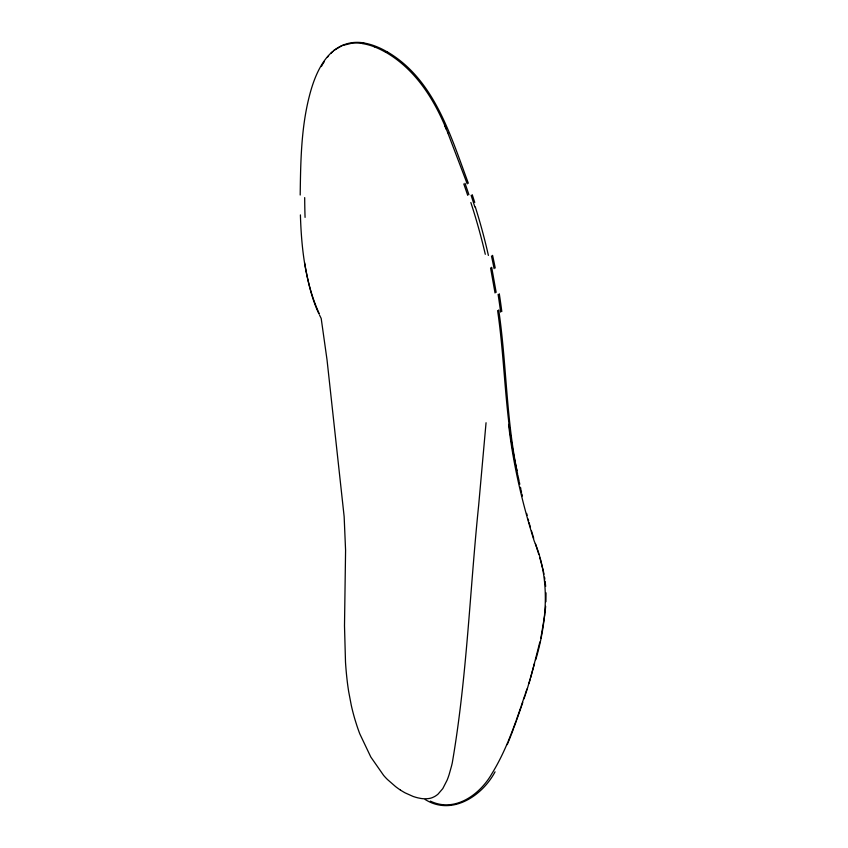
<?xml version="1.0" encoding="UTF-8"?>
<svg xmlns="http://www.w3.org/2000/svg" width="848" height="848" viewBox="0 0 848 848"><rect width="100%" height="100%" fill="white"/><g stroke="black" fill="none" stroke-linecap="round" stroke-linejoin="round"><path stroke-width="1.27" d="M300.192 195.019C300.637 162.032 301.072 128.631 309.266 96.46C314.947 73.903 326.48 45.697 352.863 42.58A92.156 53.095 59.6 0 1 363.75 42.877M545.921 601.762L546.027 592.816M486.052 422.739L478.675 505.132C469.813 591.003 466.919 677.806 452.26 762.946A204.283 117.946 60 0 1 451.465 766.253L449.08 774.712A148.697 85.849 60 0 1 447.097 780.181L442.794 788.598L438.066 794.099A61.469 35.489 60 0 1 434.346 796.675L432.469 797.555A41.7 24.073 60 0 1 429.629 798.392L428.558 798.562A64.989 37.524 60 0 1 424.933 798.784A55.565 32.086 60 0 1 420.905 798.456L417.863 797.841A78.302 45.209 60 0 1 412.955 796.378L405.153 792.88A74.38 42.941 60 0 1 400.394 790.029M545.656 606.341L544.978 613.316M544.829 614.482L540.833 638.279M539.869 641.989L530.731 677.616M535.766 659.691C547.066 621.022 550.469 578.919 534.208 541.066C522.304 503.044 513.082 464.026 508.588 424.392M534.547 663.412L527.456 688.29M530.371 678.803L528.94 683.573M527.074 689.466L525.548 694.152M527.149 688.47C517.227 717.514 508.111 747.311 491.914 773.62C480.042 794.523 454.825 813.02 430.339 801.106M523.99 698.847L525.166 695.328M521.584 705.928L522.792 702.388M521.181 707.115L516.612 720.164M516.188 721.351L514.036 727.255M513.602 728.432L511.397 734.294M510.941 735.449L508.652 741.216M507.242 744.618L508.185 742.35M321.35 66.557L322.77 64.077M323.258 63.282L324.254 61.692M495.052 771.828C482.183 796.113 451.655 816.221 425.113 799.463M327.434 57.261L328.568 55.904M330.921 53.318L332.776 51.548M333.614 50.583L342.083 45.622L351.75 43.237A92.199 53.117 59.6 0 1 362.647 43.524M386.974 51.664C434.346 79.277 450.362 135.108 468.34 183.232M385.861 52.311C416.167 69.896 435.3 100.965 447.786 132.818M319.569 315.17L321.191 318.435L327.031 359.881L344.15 516.633L345.581 550.352L344.5 625.813L345.496 662.044A335.861 193.906 60 0 0 346.673 676.195L347.235 681.283A222.823 128.642 60 0 0 348.687 691.671L351.284 705.324A150.87 87.1 60 0 0 355.079 719.91L356.913 725.729A125.78 72.621 60 0 0 359.785 733.838L370.809 757.01L383.582 775.337A41.202 23.786 60 0 0 387.525 779.566L395.539 786.562A62.996 36.369 60 0 0 400.394 790.029M319.208 313.643C305.227 282.829 301.422 248.411 300.404 214.904M319.028 314.025C311.311 297.892 307.739 280.179 304.57 262.7M444.829 125.875L446.313 129.32M447.786 132.807L467.227 183.889M472.23 194.701L474.753 202.439M471.128 195.347L474.88 206.986M537.918 551.582L535.364 543.557M538.204 552.483L538.777 554.295M533.138 536.392L533.689 538.204M532.321 533.678L532.862 535.491M539.9 557.973L543.176 570.322M531.505 530.954L532.046 532.767M529.915 525.474L530.445 527.308M529.141 522.728L529.661 524.562M528.134 519.05L528.633 520.895M526.64 513.411L527.127 515.308M516.983 470.651C504.761 418.117 505.397 363.771 497.606 310.559M521.976 494.087L522.41 496.006M521.117 490.229L521.541 492.158M520.46 487.261L520.895 489.232M519.124 481.123L517.799 474.954M519.347 482.152L519.792 484.219M517.598 473.968C506.139 419.961 506.712 364.417 498.709 309.923M543.398 571.298L544.003 574.234M491.681 267.279L496.154 292.337M490.568 267.915L495.041 292.973M544.533 577.202L544.84 579.216M545.116 581.24L545.677 586.392M386.974 51.77A93.428 53.954 59.7 0 0 375.516 46.227A94.817 54.526 59.4 0 0 363.781 42.983M465.001 183.306A583.954 355.047 58.4 0 1 468.891 194.669M470.852 202.534A485.904 324.752 56.1 0 1 485.289 254.305M492.571 255.354A487.462 307.4 58.3 0 1 495.211 268.01M499.292 293.8A525.527 261.385 64.7 0 1 501.804 311.513M374.413 46.873A93.354 53.922 59.7 0 1 385.861 52.417M463.803 183.963A585.152 355.757 58.4 0 1 467.693 195.316M475.315 206.976A480.858 325.537 55.7 0 1 488.395 255.418M491.469 255.979A487.102 307.146 58.3 0 1 494.098 268.646M498.105 294.394A526.184 261.619 64.7 0 1 500.627 312.117M305.068 217.374A647.416 373.406 60.7 0 1 304.697 197.605M362.668 43.63A94.828 54.537 59.4 0 1 374.403 46.841"/></g></svg>
